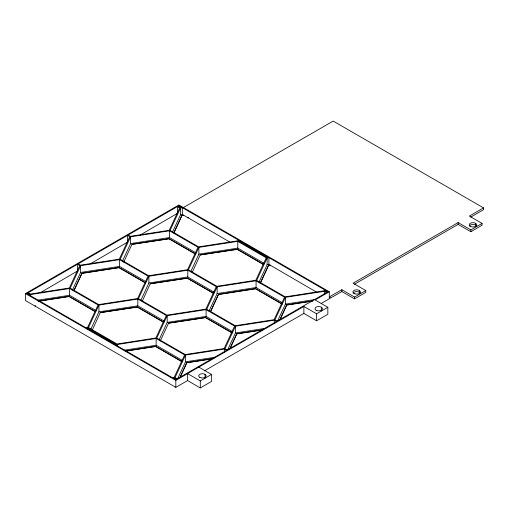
<?xml version="1.0" encoding="UTF-8"?>
<svg xmlns="http://www.w3.org/2000/svg" width="509" height="509" viewBox="0 0 509 509"><rect width="100%" height="100%" fill="white"/><g stroke="black" fill="none" stroke-linecap="round" stroke-linejoin="round"><path stroke-width="0.76" d="M177.476 206.546L128.141 235.024L130.361 236.31L169.249 230.297L179.696 207.825L177.476 206.546L177.463 213.309L140.21 235.037M30.661 294.533L30.184 295.564L85.843 327.701L87.605 327.427L98.052 304.961L69.568 288.514L30.661 294.533L30.661 296.034M80.619 265.673L70.197 288.132L98.676 304.579L137.589 298.56L148.011 276.094L119.526 259.654L80.619 265.673L80.619 272.436L72.475 289.984M74.034 290.334L81.974 273.218L119.03 267.486L145.479 282.756M73.983 290.664L81.974 273.218M98.911 305.082L88.49 327.548L116.987 344.001L155.875 337.989L166.303 315.51L137.818 299.063L98.911 305.082L98.911 311.852L90.767 329.399M130.597 236.819L120.169 259.278L148.653 275.725L187.56 269.706L197.988 247.24L169.503 230.8L130.597 236.819L130.597 243.582L122.453 261.13M92.326 329.966L100.267 312.634L137.322 306.902L163.771 322.172M123.681 262.192L131.952 244.365L169.007 238.632L195.456 253.902M117.223 344.51L116.746 345.541L172.405 377.672L174.186 377.398L184.614 354.932L156.129 338.491L117.223 344.51L117.223 346.012M148.889 276.234L138.461 298.694L166.946 315.141L205.852 309.122L216.28 286.656L187.796 270.209L148.889 276.234L148.889 282.998L140.745 300.545M180.555 207.952L170.127 230.418L198.631 246.871L237.518 240.859L238.002 239.815L182.337 207.678L180.555 207.952L180.555 214.715L172.411 232.269M173.97 232.613L181.91 215.498L183.692 215.224L230.456 242.437M142.304 301.112L150.244 283.78L187.299 278.048L213.748 293.318M173.913 232.957L181.91 215.498M167.181 315.644L156.753 338.11L185.238 354.557L224.145 348.538L234.573 326.072L206.088 309.625L167.181 315.644L167.181 322.407L159.037 339.961M198.866 247.38L188.438 269.84L216.923 286.287L255.811 280.268L266.239 257.796L237.773 241.361L198.866 247.38L198.866 254.144L190.722 271.691M160.265 341.024L168.536 323.19L205.591 317.463L232.04 332.727M192.281 272.258L200.222 254.926L237.277 249.194L263.726 264.464M226.62 350.319L224.405 349.04L185.499 355.059L175.071 377.519L177.285 378.798L326.555 292.618L324.316 291.326L285.409 297.345L274.981 319.805L277.227 321.103M217.158 286.79L206.73 309.256L235.215 325.703L274.103 319.684L284.55 297.218L256.065 280.771L217.158 286.79L217.158 293.553L209.014 311.107M238.74 240.242L238.397 240.98L266.881 257.42L268.16 257.223L238.74 240.242L238.74 241.743M177.679 378.671L185.499 361.823L185.499 355.059M210.573 311.457L218.514 294.342L255.569 288.609L282.018 303.879M179.906 377.583L186.854 362.605L213.875 358.425M210.573 311.673L218.514 294.342M180.237 377.086L186.854 362.605M276.584 321.472L274.357 320.186L235.451 326.205L225.023 348.671L227.249 349.957M267.117 257.929L256.689 280.395L285.174 296.836L324.08 290.817L324.557 289.786L268.898 257.656L267.117 257.929L267.117 264.693L258.973 282.24M227.313 350.51L235.451 332.969L235.451 326.205M229.858 348.729L236.806 333.751L263.051 329.692M260.201 283.303L268.472 265.475L270.254 265.202L317.018 292.414M230.189 348.232L236.806 333.751M260.201 283.519L268.472 265.475M277.265 321.656L285.409 304.108L285.409 297.345M279.486 320.581L286.764 304.891L313.016 300.832M280.147 319.372L286.764 304.891M325.302 290.219L324.958 290.951L327.198 292.249L328.012 291.778L325.302 290.219L325.302 291.721M198.822 367.11L211.54 374.452L211.54 381.432L200.298 387.922L187.579 380.579L175.821 387.368L25.45 300.552L25.45 293.572L178.926 204.962L329.291 291.778L329.291 298.764L321.192 303.44M27.543 293.101L26.735 293.572L29.439 295.137L29.783 294.399L27.543 293.101L27.543 294.654M77.521 264.254L28.186 292.732L30.425 294.03L69.313 288.011L79.741 265.533L77.521 264.254L77.514 271.017L40.256 292.745M127.498 235.4L78.163 263.878L80.384 265.164L119.291 259.145L129.719 236.679L127.498 235.4L127.498 242.163L90.233 263.891M178.926 205.706L178.112 206.17L180.32 207.449L181.598 207.252L178.926 205.706L178.926 207.208M183.145 207.697L333.179 121.078L483.55 207.895L483.55 209.702L470.723 217.108M34.987 306.062L35.63 305.686M187.821 217.827L188.464 217.451M25.45 293.572L175.821 380.388L303.873 306.456L316.592 313.798L327.834 307.309L327.834 314.288L316.592 320.778L303.873 313.436L204.313 370.915M329.291 291.778L315.116 299.966L327.834 307.309M365.799 290.563L354.557 297.052L341.838 289.71L330.074 296.499L330.074 298.306L341.838 291.517L354.557 298.866L365.799 292.376L365.799 290.563L353.081 283.22L458.132 222.567L470.85 229.915L482.093 223.426L482.093 225.232L470.85 231.722L458.132 224.38L354.449 284.238M483.55 207.895L469.368 216.077L482.093 223.426M187.579 380.579L187.579 373.6L200.298 380.942L211.54 374.452M180.555 214.715L182.337 214.442L183.692 215.224M181.91 215.714L183.692 215.441M130.597 243.582L169.503 237.563L195.952 252.833M195.456 254.118L169.007 238.848L131.952 244.365M80.619 272.436L119.526 266.417L145.975 281.687M198.866 254.144L237.773 248.125L264.203 263.388M81.974 273.435L119.03 267.702L145.479 282.972M263.726 264.68L237.277 249.41L200.222 254.926M148.889 282.998L187.796 276.979L214.244 292.249M267.117 264.693L268.898 264.419L270.254 265.202M37.666 300.215L69.568 295.277L95.997 310.547M38.194 301.124L69.071 296.346L95.52 311.616M39.645 301.118L69.071 296.562L94.846 311.444M213.748 293.534L187.299 278.264L150.244 283.78M268.472 265.692L270.254 265.418M98.911 311.852L137.818 305.826L164.267 321.096M217.158 293.553L256.065 287.534L282.495 302.804M163.771 322.388L137.322 307.118L100.267 312.634M218.514 294.558L255.569 288.826L282.018 304.096M87.86 327.93L86.587 328.127L116.001 345.108L116.345 344.377L87.86 327.93L87.86 329.431M167.181 322.407L206.088 316.388L232.537 331.658M285.409 304.108L315.758 299.413M232.04 332.95L205.591 317.68L168.536 323.19M286.764 305.107L312.24 301.169M124.228 350.192L156.129 345.255L182.578 360.525M235.451 332.969L265.8 328.273M125.526 350.981L155.633 346.324L182.082 361.594M126.296 351.076L155.633 346.54L182.082 361.81M236.806 333.968L261.511 330.15M185.499 361.823L215.065 357.248M186.854 362.822L211.559 358.998M174.447 377.901L173.149 378.104L175.821 379.644L176.642 379.173L174.447 377.901L174.447 379.402M469.374 226.066A3.722 2.151 0 0 1 470.335 225.105L471.105 224.762A3.722 2.151 0 0 1 475.603 225.105L476.195 225.551A3.722 2.151 0 0 1 476.564 226.066M475.603 223.292L475.603 225.105M470.85 229.915L470.85 231.722M458.132 222.567L458.132 224.38M359.309 290.435L359.309 292.242M354.557 297.052L354.557 298.866M341.838 289.71L341.838 291.517M324.316 291.326L324.316 294.329M321.344 307.181L321.344 311.056M316.592 313.798L316.592 320.778M303.873 306.456L303.873 313.436M274.357 320.186L274.357 323.196M268.898 257.656L268.898 264.419M256.065 280.771L256.065 287.534M237.773 241.361L237.773 248.125M224.405 349.04L224.405 352.043M206.088 309.625L206.088 316.388M205.051 374.325L205.051 378.2M200.298 380.942L200.298 387.922M187.796 270.209L187.796 276.979M182.337 207.678L182.337 214.442M175.821 380.388L175.821 387.368M169.503 230.8L169.503 237.563M156.129 338.491L156.129 345.255M137.818 299.063L137.818 305.826M119.526 259.654L119.526 266.417M69.568 288.514L69.568 295.277M353.081 293.209A3.722 2.151 0 0 1 356.675 291.612A3.722 2.151 0 0 1 360.277 293.209M199.789 377.36A3.722 2.151 0 0 0 206.018 376.399A3.722 2.151 0 0 0 201.456 373.765A3.722 2.151 0 0 0 199.789 377.36M316.083 310.223A3.722 2.151 0 0 0 322.312 309.256A3.722 2.151 0 0 0 317.75 306.622A3.722 2.151 0 0 0 316.083 310.223M354.818 293.82A3.722 2.151 0 0 0 360.404 291.956A3.722 2.151 0 0 0 354.818 290.092A3.722 2.151 0 0 0 354.818 293.82M470.335 226.333A3.722 2.151 0 0 0 476.564 225.372A3.722 2.151 0 0 0 472.008 222.738A3.722 2.151 0 0 0 470.335 226.333"/></g></svg>
